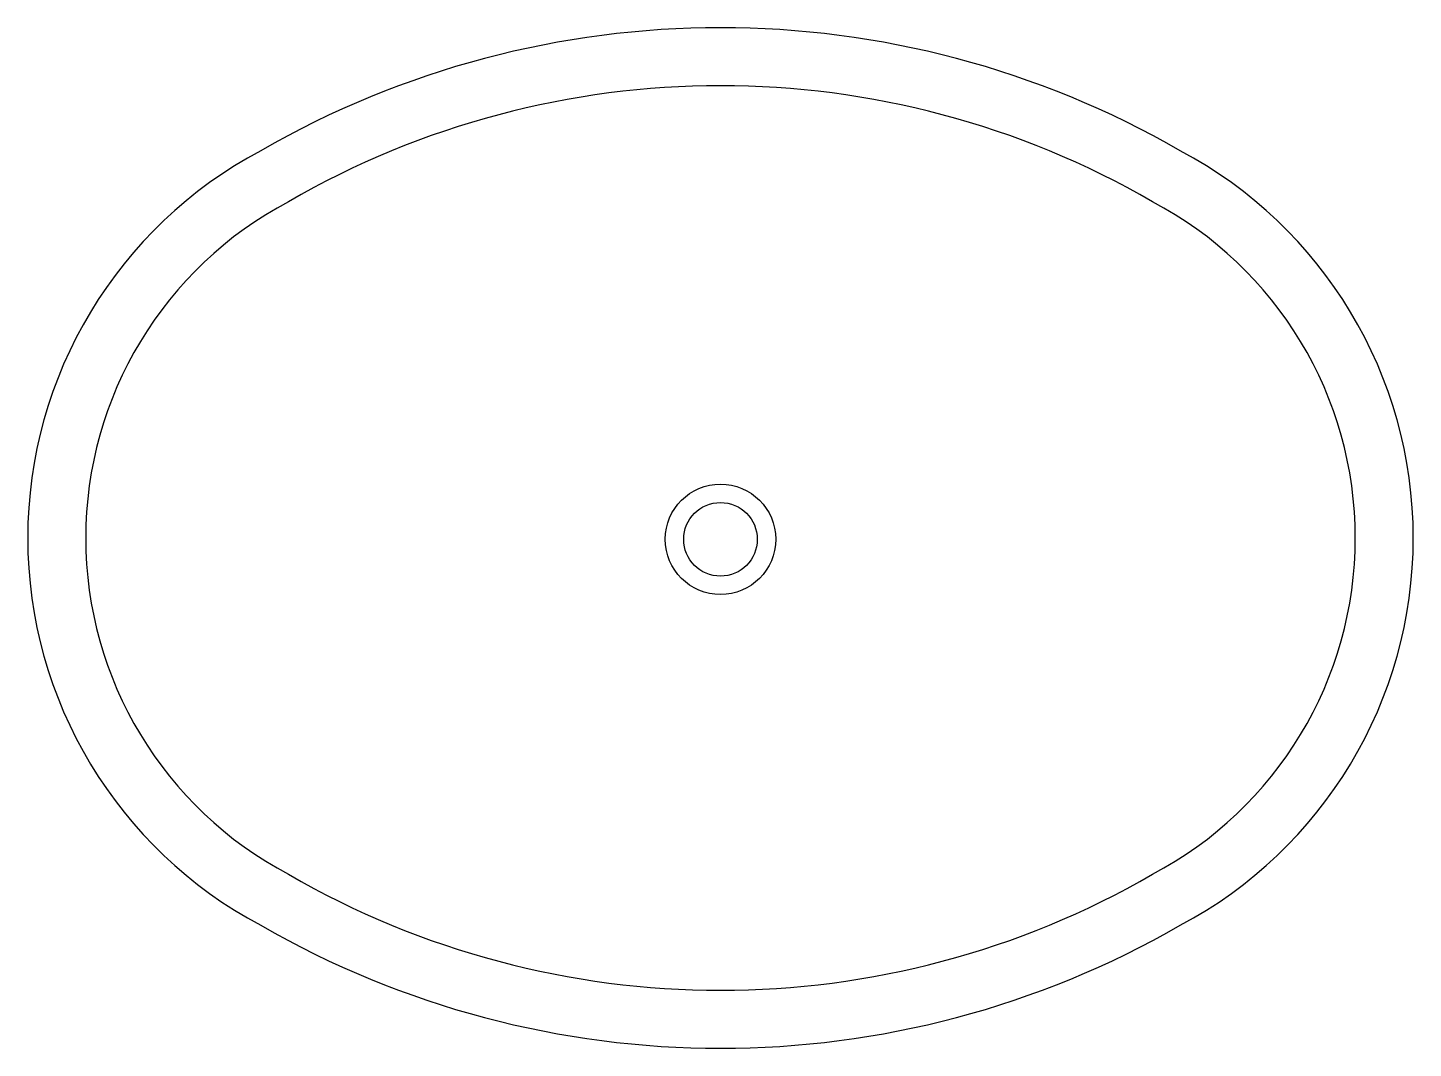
# Model space of a CAD drawing. Extents: x 4160 to 4638, y 3197 to 3549.
import ezdxf

# ---------------------------------------------------------------- set-up
doc = ezdxf.new("R2010")
doc.units = 0
doc.header["$LTSCALE"] = 450
doc.layers.get('0').update_dxf_attribs({"linetype": 'CONTINUOUS'})

msp = doc.modelspace()

# ---------------------------------------------------------------- linework, layer by layer
for points in [[(4557.69, 3239.61, 0.602098), (4557.69, 3506.73, 0.267625), (4240.52, 3506.73, 0.602098), (4240.52, 3239.61, 0.267625)], [(4548.1, 3257.17, 0.603448), (4548.1, 3489.17, 0.268456), (4250.1, 3489.17, 0.603448), (4250.1, 3257.17, 0.268456)]]:
    msp.add_lwpolyline(points, format="xyb", close=True)
for radius in [19.05, 12.7]:
    msp.add_circle((4399.1, 3372.72), radius)

doc.saveas('drawing.dxf')
